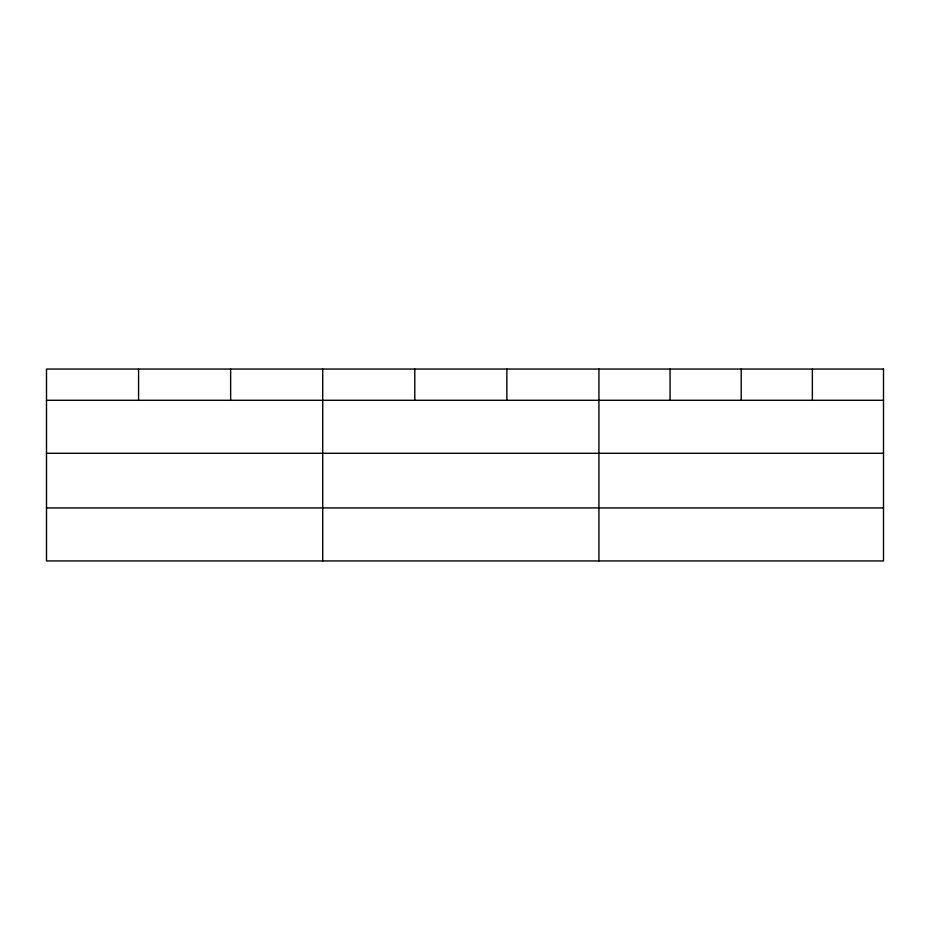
<?xml version="1.0" encoding="UTF-8"?>
<svg xmlns="http://www.w3.org/2000/svg" width="930" height="930" viewBox="0 0 930 930"><rect width="100%" height="100%" fill="white"/><g stroke="black" fill="none" stroke-linecap="round" stroke-linejoin="round"><path stroke-width="1.4" d="M46.5 400.284L883.5 400.284M46.5 453.294L883.5 453.294M46.5 507.92L883.5 507.92M812.355 369.059L812.355 400.284M741.21 369.059L741.21 400.284M670.065 369.059L670.065 400.284M598.92 369.059L598.92 560.941M506.85 369.059L506.85 400.284M414.78 369.059L414.78 400.284M322.71 369.059L322.71 560.941M230.64 369.059L230.64 400.284M138.57 369.059L138.57 400.284M883.5 369.059L46.5 369.059L46.5 560.941L883.5 560.941L883.5 369.059"/></g></svg>
